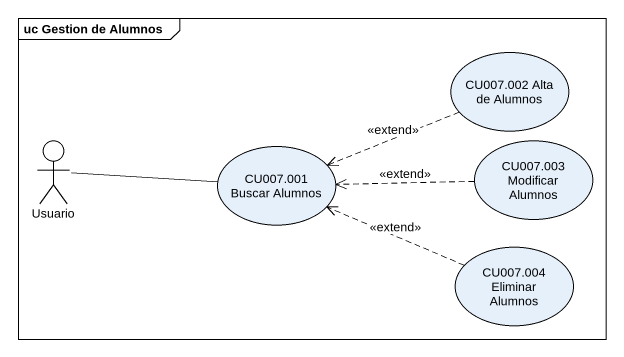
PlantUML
@startuml
mainframe uc Gestion de Alumnos
usecase "CU007.002 Alta de Alumnos" as CU007_002_Alta_de_Alumnos
actor Usuario
usecase "CU007.003 Modificar Alumnos" as CU007_003_Modificar_Alumnos
usecase "CU007.001 Buscar Alumnos" as CU007_001_Buscar_Alumnos
usecase "CU007.004 Eliminar Alumnos" as CU007_004_Eliminar_Alumnos
CU007_002_Alta_de_Alumnos .left.> CU007_001_Buscar_Alumnos : <<extend>>
CU007_003_Modificar_Alumnos .left.> CU007_001_Buscar_Alumnos : <<extend>>
CU007_001_Buscar_Alumnos -left- Usuario
CU007_004_Eliminar_Alumnos .left.> CU007_001_Buscar_Alumnos : <<extend>>
@enduml
